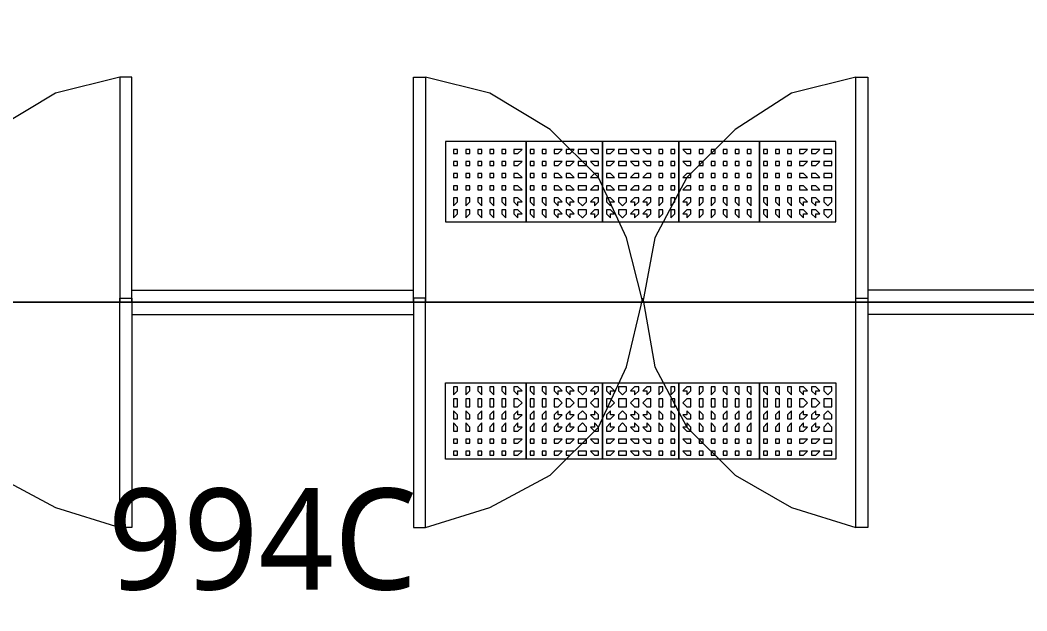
# Model space of a CAD drawing. Header units: millimetres. Extents: x -4011 to 126995, y -1911 to 106700.
# Drawn here: x 74475 to 78365, y 22528 to 24811 of the extents above; entities that cross this region are included whole.
import ezdxf

# ---------------------------------------------------------------- set-up
doc = ezdxf.new("R2010")
doc.units = ezdxf.units.MM
doc.layers.add('PDF_문자', color=7, linetype='Continuous')
doc.layers.add('PDF_형상', color=7, linetype='Continuous')
doc.styles.add('PDF 맑은 고딕', font='malgun.ttf')

msp = doc.modelspace()

# ---------------------------------------------------------------- linework, layer by layer
at = {"layer": 'PDF_형상', "lineweight": 5}
for points in [[(71704.7, 42217.6), (71704.7, 30979.3), (67057, 30979.3), (67057, 29720.2), (64445.6, 29720.2), (64445.6, 29673.6), (62471.5, 29673.6), (62471.5, 27326.4), (71968.9, 27326.4), (71968.9, 23720.2), (78932.6, 23720.2), (78932.6, 27326.4), (94538.9, 27326.4), (94538.9, 29720.2), (86456, 29720.2), (84202.1, 29720.2), (84202.1, 30979.3), (82958.5, 30979.3), (82958.5, 30886), (76694.3, 30886), (76694.3, 38968.9), (79321.2, 38968.9), (79321.2, 42668.4)], [(74860.1, 24590.7), (74611.4, 24528.5), (74378.2, 24388.6), (74207.3, 24202.1), (74082.9, 23968.9), (74020.7, 23720.2), (73974.1, 23968.9), (73849.7, 24202.1), (73678.8, 24388.6), (73445.6, 24528.5), (73196.9, 24590.7)], [(77704.7, 24590.7), (77456, 24528.5), (77238.3, 24388.6), (77051.8, 24202.1), (76927.5, 23968.9), (76880.8, 23720.2), (76818.7, 23968.9), (76709.8, 24202.1), (76523.3, 24388.6), (76290.2, 24528.5), (76041.5, 24590.7)], [(73196.9, 22849.7), (73445.6, 22927.5), (73678.8, 23051.8), (73849.7, 23238.3), (73974.1, 23471.5), (74020.7, 23735.8), (74082.9, 23471.5), (74207.3, 23238.3), (74378.2, 23051.8), (74611.4, 22927.5), (74860.1, 22849.7)], [(74906.7, 23766.8), (75994.8, 23766.8)], [(76041.5, 22849.7), (76290.2, 22927.5), (76523.3, 23051.8), (76709.8, 23238.3), (76818.7, 23471.5), (76880.8, 23735.8), (76927.5, 23471.5), (77051.8, 23238.3), (77238.3, 23051.8), (77456, 22927.5), (77704.7, 22849.7)], [(78854.9, 23766.8), (77751.3, 23766.8)], [(74906.7, 23673.6), (75994.8, 23673.6)], [(78854.9, 23673.6), (77751.3, 23673.6)]]:
    msp.add_lwpolyline(points, dxfattribs=at)
for points in [[(74906.7, 23720.2), (74906.7, 24590.7), (74860.1, 24590.7), (74860.1, 23720.2)], [(75994.8, 23720.2), (75994.8, 24590.7), (76041.5, 24590.7), (76041.5, 23720.2)], [(77751.3, 23720.2), (77704.7, 23720.2), (77704.7, 24590.7), (77751.3, 24590.7)], [(76430.1, 24342), (76119.2, 24342), (76119.2, 24031.1), (76430.1, 24031.1)], [(76725.4, 24342), (76430.1, 24342), (76430.1, 24031.1), (76725.4, 24031.1)], [(77020.7, 24342), (76725.4, 24342), (76725.4, 24031.1), (77020.7, 24031.1)], [(77331.6, 24342), (77020.7, 24342), (77020.7, 24031.1), (77331.6, 24031.1)], [(77626.9, 24342), (77331.6, 24342), (77331.6, 24031.1), (77626.9, 24031.1)], [(76165.8, 24310.9), (76150.3, 24310.9), (76150.3, 24295.3), (76165.8, 24295.3)], [(76212.4, 24310.9), (76196.9, 24310.9), (76196.9, 24295.3), (76212.4, 24295.3)], [(76259.1, 24310.9), (76243.5, 24310.9), (76243.5, 24295.3), (76259.1, 24295.3)], [(76305.7, 24310.9), (76290.2, 24310.9), (76290.2, 24295.3), (76305.7, 24295.3)], [(76352.3, 24310.9), (76336.8, 24310.9), (76336.8, 24295.3), (76352.3, 24295.3)], [(76414.5, 24310.9), (76399, 24310.9), (76383.4, 24310.9), (76383.4, 24295.3), (76399, 24295.3)], [(76461.1, 24310.9), (76445.6, 24310.9), (76445.6, 24295.3), (76461.1, 24295.3)], [(76507.8, 24310.9), (76492.2, 24310.9), (76492.2, 24295.3), (76507.8, 24295.3)], [(76569.9, 24310.9), (76554.4, 24310.9), (76538.9, 24310.9), (76538.9, 24295.3), (76554.4, 24295.3)], [(76616.6, 24310.9), (76601, 24310.9), (76585.5, 24310.9), (76585.5, 24295.3), (76601, 24295.3)], [(76663.2, 24310.9), (76647.7, 24310.9), (76632.1, 24310.9), (76632.1, 24295.3), (76647.7, 24295.3), (76663.2, 24295.3)], [(76709.8, 24310.9), (76694.3, 24310.9), (76678.8, 24310.9), (76694.3, 24295.3), (76709.8, 24295.3)], [(76772, 24310.9), (76756.5, 24310.9), (76740.9, 24310.9), (76740.9, 24295.3), (76756.5, 24295.3)], [(76818.7, 24310.9), (76803.1, 24310.9), (76787.6, 24310.9), (76787.6, 24295.3), (76803.1, 24295.3), (76818.7, 24295.3)], [(76865.3, 24310.9), (76849.7, 24310.9), (76834.2, 24310.9), (76849.7, 24295.3), (76865.3, 24295.3)], [(76911.9, 24310.9), (76896.4, 24310.9), (76880.8, 24310.9), (76896.4, 24295.3), (76911.9, 24295.3)], [(76958.5, 24310.9), (76943, 24310.9), (76943, 24295.3), (76958.5, 24295.3)], [(77005.2, 24310.9), (76989.6, 24310.9), (76989.6, 24295.3), (77005.2, 24295.3)], [(77067.4, 24310.9), (77051.8, 24310.9), (77036.3, 24310.9), (77051.8, 24295.3), (77067.4, 24295.3)], [(77114, 24310.9), (77098.4, 24310.9), (77098.4, 24295.3), (77114, 24295.3)], [(77160.6, 24310.9), (77145.1, 24310.9), (77145.1, 24295.3), (77160.6, 24295.3)], [(77207.3, 24310.9), (77191.7, 24310.9), (77191.7, 24295.3), (77207.3, 24295.3)], [(77253.9, 24310.9), (77238.3, 24310.9), (77238.3, 24295.3), (77253.9, 24295.3)], [(77300.5, 24310.9), (77285, 24310.9), (77285, 24295.3), (77300.5, 24295.3)], [(77362.7, 24310.9), (77347.1, 24310.9), (77347.1, 24295.3), (77362.7, 24295.3)], [(77409.3, 24310.9), (77393.8, 24310.9), (77393.8, 24295.3), (77409.3, 24295.3)], [(77456, 24310.9), (77440.4, 24310.9), (77440.4, 24295.3), (77456, 24295.3)], [(77518.1, 24310.9), (77502.6, 24310.9), (77487, 24310.9), (77487, 24295.3), (77502.6, 24295.3)], [(77564.8, 24310.9), (77549.2, 24310.9), (77533.7, 24310.9), (77533.7, 24295.3), (77549.2, 24295.3)], [(77611.4, 24310.9), (77595.9, 24310.9), (77580.3, 24310.9), (77580.3, 24295.3), (77595.9, 24295.3), (77611.4, 24295.3)], [(76165.8, 24264.2), (76150.3, 24264.2), (76150.3, 24248.7), (76165.8, 24248.7)], [(76212.4, 24264.2), (76196.9, 24264.2), (76196.9, 24248.7), (76212.4, 24248.7)], [(76259.1, 24264.2), (76243.5, 24264.2), (76243.5, 24248.7), (76259.1, 24248.7)], [(76305.7, 24264.2), (76290.2, 24264.2), (76290.2, 24248.7), (76305.7, 24248.7)], [(76352.3, 24264.2), (76336.8, 24264.2), (76336.8, 24248.7), (76352.3, 24248.7)], [(76414.5, 24264.2), (76399, 24264.2), (76383.4, 24264.2), (76383.4, 24248.7), (76399, 24248.7)], [(76461.1, 24264.2), (76445.6, 24264.2), (76445.6, 24248.7), (76461.1, 24248.7)], [(76507.8, 24264.2), (76492.2, 24264.2), (76492.2, 24248.7), (76507.8, 24248.7)], [(76569.9, 24264.2), (76554.4, 24264.2), (76538.9, 24264.2), (76538.9, 24248.7), (76554.4, 24248.7)], [(76616.6, 24264.2), (76601, 24264.2), (76585.5, 24264.2), (76585.5, 24248.7), (76601, 24248.7)], [(76663.2, 24264.2), (76647.7, 24264.2), (76632.1, 24264.2), (76632.1, 24248.7), (76647.7, 24248.7), (76663.2, 24248.7)], [(76709.8, 24264.2), (76694.3, 24264.2), (76678.8, 24264.2), (76694.3, 24248.7), (76709.8, 24248.7)], [(76772, 24264.2), (76756.5, 24264.2), (76740.9, 24264.2), (76740.9, 24248.7), (76756.5, 24248.7)], [(76818.7, 24264.2), (76803.1, 24264.2), (76787.6, 24264.2), (76787.6, 24248.7), (76803.1, 24248.7), (76818.7, 24248.7)], [(76865.3, 24264.2), (76849.7, 24264.2), (76834.2, 24264.2), (76849.7, 24248.7), (76865.3, 24248.7)], [(76911.9, 24264.2), (76896.4, 24264.2), (76880.8, 24264.2), (76896.4, 24248.7), (76911.9, 24248.7)], [(76958.5, 24264.2), (76943, 24264.2), (76943, 24248.7), (76958.5, 24248.7)], [(77005.2, 24264.2), (76989.6, 24264.2), (76989.6, 24248.7), (77005.2, 24248.7)], [(77067.4, 24264.2), (77051.8, 24264.2), (77036.3, 24264.2), (77051.8, 24248.7), (77067.4, 24248.7)], [(77114, 24264.2), (77098.4, 24264.2), (77098.4, 24248.7), (77114, 24248.7)], [(77160.6, 24264.2), (77145.1, 24264.2), (77145.1, 24248.7), (77160.6, 24248.7)], [(77207.3, 24264.2), (77191.7, 24264.2), (77191.7, 24248.7), (77207.3, 24248.7)], [(77253.9, 24264.2), (77238.3, 24264.2), (77238.3, 24248.7), (77253.9, 24248.7)], [(77300.5, 24264.2), (77285, 24264.2), (77285, 24248.7), (77300.5, 24248.7)], [(77362.7, 24264.2), (77347.1, 24264.2), (77347.1, 24248.7), (77362.7, 24248.7)], [(77409.3, 24264.2), (77393.8, 24264.2), (77393.8, 24248.7), (77409.3, 24248.7)], [(77456, 24264.2), (77440.4, 24264.2), (77440.4, 24248.7), (77456, 24248.7)], [(77518.1, 24264.2), (77502.6, 24264.2), (77487, 24264.2), (77487, 24248.7), (77502.6, 24248.7)], [(77564.8, 24264.2), (77549.2, 24264.2), (77533.7, 24264.2), (77533.7, 24248.7), (77549.2, 24248.7)], [(77611.4, 24264.2), (77595.9, 24264.2), (77580.3, 24264.2), (77580.3, 24248.7), (77595.9, 24248.7), (77611.4, 24248.7)], [(76165.8, 24202.1), (76165.8, 24217.6), (76150.3, 24217.6), (76150.3, 24202.1)], [(76212.4, 24202.1), (76212.4, 24217.6), (76196.9, 24217.6), (76196.9, 24202.1)], [(76259.1, 24202.1), (76259.1, 24217.6), (76243.5, 24217.6), (76243.5, 24202.1)], [(76305.7, 24202.1), (76305.7, 24217.6), (76290.2, 24217.6), (76290.2, 24202.1)], [(76352.3, 24202.1), (76352.3, 24217.6), (76336.8, 24217.6), (76336.8, 24202.1)], [(76414.5, 24202.1), (76399, 24217.6), (76383.4, 24217.6), (76383.4, 24202.1), (76399, 24202.1)], [(76461.1, 24202.1), (76461.1, 24217.6), (76445.6, 24217.6), (76445.6, 24202.1)], [(76507.8, 24202.1), (76507.8, 24217.6), (76492.2, 24217.6), (76492.2, 24202.1)], [(76569.9, 24202.1), (76554.4, 24217.6), (76538.9, 24217.6), (76538.9, 24202.1), (76554.4, 24202.1)], [(76616.6, 24202.1), (76601, 24217.6), (76585.5, 24217.6), (76585.5, 24202.1), (76601, 24202.1)], [(76663.2, 24202.1), (76663.2, 24217.6), (76647.7, 24217.6), (76632.1, 24217.6), (76632.1, 24202.1), (76647.7, 24202.1)], [(76709.8, 24202.1), (76709.8, 24217.6), (76694.3, 24217.6), (76678.8, 24202.1), (76694.3, 24202.1)], [(76772, 24202.1), (76756.5, 24217.6), (76740.9, 24217.6), (76740.9, 24202.1), (76756.5, 24202.1)], [(76818.7, 24202.1), (76818.7, 24217.6), (76803.1, 24217.6), (76787.6, 24217.6), (76787.6, 24202.1), (76803.1, 24202.1)], [(76865.3, 24202.1), (76865.3, 24217.6), (76849.7, 24217.6), (76834.2, 24202.1), (76849.7, 24202.1)], [(76911.9, 24202.1), (76911.9, 24217.6), (76896.4, 24217.6), (76880.8, 24202.1), (76896.4, 24202.1)], [(76958.5, 24202.1), (76958.5, 24217.6), (76943, 24217.6), (76943, 24202.1)], [(77005.2, 24202.1), (77005.2, 24217.6), (76989.6, 24217.6), (76989.6, 24202.1)], [(77067.4, 24202.1), (77067.4, 24217.6), (77051.8, 24217.6), (77036.3, 24202.1), (77051.8, 24202.1)], [(77114, 24202.1), (77114, 24217.6), (77098.4, 24217.6), (77098.4, 24202.1)], [(77160.6, 24202.1), (77160.6, 24217.6), (77145.1, 24217.6), (77145.1, 24202.1)], [(77207.3, 24202.1), (77207.3, 24217.6), (77191.7, 24217.6), (77191.7, 24202.1)], [(77253.9, 24202.1), (77253.9, 24217.6), (77238.3, 24217.6), (77238.3, 24202.1)], [(77300.5, 24202.1), (77300.5, 24217.6), (77285, 24217.6), (77285, 24202.1)], [(77362.7, 24202.1), (77362.7, 24217.6), (77347.1, 24217.6), (77347.1, 24202.1)], [(77409.3, 24202.1), (77409.3, 24217.6), (77393.8, 24217.6), (77393.8, 24202.1)], [(77456, 24202.1), (77456, 24217.6), (77440.4, 24217.6), (77440.4, 24202.1)], [(77518.1, 24202.1), (77502.6, 24217.6), (77487, 24217.6), (77487, 24202.1), (77502.6, 24202.1)], [(77564.8, 24202.1), (77549.2, 24217.6), (77533.7, 24217.6), (77533.7, 24202.1), (77549.2, 24202.1)], [(77611.4, 24202.1), (77611.4, 24217.6), (77595.9, 24217.6), (77580.3, 24217.6), (77580.3, 24202.1), (77595.9, 24202.1)], [(76165.8, 24155.4), (76165.8, 24171), (76150.3, 24171), (76150.3, 24155.4)], [(76212.4, 24155.4), (76212.4, 24171), (76196.9, 24171), (76196.9, 24155.4)], [(76259.1, 24155.4), (76259.1, 24171), (76243.5, 24171), (76243.5, 24155.4)], [(76305.7, 24155.4), (76305.7, 24171), (76290.2, 24171), (76290.2, 24155.4)], [(76352.3, 24155.4), (76352.3, 24171), (76336.8, 24171), (76336.8, 24155.4)], [(76414.5, 24155.4), (76399, 24171), (76383.4, 24171), (76383.4, 24155.4), (76399, 24155.4)], [(76461.1, 24155.4), (76461.1, 24171), (76445.6, 24171), (76445.6, 24155.4)], [(76507.8, 24155.4), (76507.8, 24171), (76492.2, 24171), (76492.2, 24155.4)], [(76569.9, 24155.4), (76554.4, 24171), (76538.9, 24171), (76538.9, 24155.4), (76554.4, 24155.4)], [(76616.6, 24155.4), (76601, 24171), (76585.5, 24171), (76585.5, 24155.4), (76601, 24155.4)], [(76663.2, 24155.4), (76663.2, 24171), (76647.7, 24171), (76632.1, 24171), (76632.1, 24155.4), (76647.7, 24155.4)], [(76709.8, 24155.4), (76709.8, 24171), (76694.3, 24171), (76678.8, 24155.4), (76694.3, 24155.4)], [(76772, 24155.4), (76756.5, 24171), (76740.9, 24171), (76740.9, 24155.4), (76756.5, 24155.4)], [(76818.7, 24155.4), (76818.7, 24171), (76803.1, 24171), (76787.6, 24171), (76787.6, 24155.4), (76803.1, 24155.4)], [(76865.3, 24155.4), (76865.3, 24171), (76849.7, 24171), (76834.2, 24155.4), (76849.7, 24155.4)], [(76911.9, 24155.4), (76911.9, 24171), (76896.4, 24171), (76880.8, 24155.4), (76896.4, 24155.4)], [(76958.5, 24155.4), (76958.5, 24171), (76943, 24171), (76943, 24155.4)], [(77005.2, 24155.4), (77005.2, 24171), (76989.6, 24171), (76989.6, 24155.4)], [(77067.4, 24155.4), (77067.4, 24171), (77051.8, 24171), (77036.3, 24155.4), (77051.8, 24155.4)], [(77114, 24155.4), (77114, 24171), (77098.4, 24171), (77098.4, 24155.4)], [(77160.6, 24155.4), (77160.6, 24171), (77145.1, 24171), (77145.1, 24155.4)], [(77207.3, 24155.4), (77207.3, 24171), (77191.7, 24171), (77191.7, 24155.4)], [(77253.9, 24155.4), (77253.9, 24171), (77238.3, 24171), (77238.3, 24155.4)], [(77300.5, 24155.4), (77300.5, 24171), (77285, 24171), (77285, 24155.4)], [(77362.7, 24155.4), (77362.7, 24171), (77347.1, 24171), (77347.1, 24155.4)], [(77409.3, 24155.4), (77409.3, 24171), (77393.8, 24171), (77393.8, 24155.4)], [(77456, 24155.4), (77456, 24171), (77440.4, 24171), (77440.4, 24155.4)], [(77518.1, 24155.4), (77502.6, 24171), (77487, 24171), (77487, 24155.4), (77502.6, 24155.4)], [(77564.8, 24155.4), (77549.2, 24171), (77533.7, 24171), (77533.7, 24155.4), (77549.2, 24155.4)], [(77611.4, 24155.4), (77611.4, 24171), (77595.9, 24171), (77580.3, 24171), (77580.3, 24155.4), (77595.9, 24155.4)], [(76165.8, 24108.8), (76165.8, 24124.4), (76150.3, 24124.4), (76150.3, 24108.8), (76150.3, 24093.3)], [(76212.4, 24108.8), (76212.4, 24124.4), (76196.9, 24124.4), (76196.9, 24108.8), (76196.9, 24093.3)], [(76259.1, 24108.8), (76259.1, 24124.4), (76243.5, 24124.4), (76243.5, 24108.8), (76259.1, 24093.3)], [(76305.7, 24108.8), (76305.7, 24124.4), (76290.2, 24124.4), (76290.2, 24108.8), (76305.7, 24093.3)], [(76352.3, 24108.8), (76352.3, 24124.4), (76336.8, 24124.4), (76336.8, 24108.8), (76352.3, 24093.3)], [(76414.5, 24108.8), (76399, 24124.4), (76383.4, 24124.4), (76383.4, 24108.8), (76399, 24093.3), (76399, 24108.8)], [(76461.1, 24108.8), (76461.1, 24124.4), (76445.6, 24124.4), (76445.6, 24108.8), (76461.1, 24093.3)], [(76507.8, 24108.8), (76507.8, 24124.4), (76492.2, 24124.4), (76492.2, 24108.8), (76507.8, 24093.3)], [(76569.9, 24108.8), (76554.4, 24124.4), (76538.9, 24124.4), (76538.9, 24108.8), (76554.4, 24093.3), (76554.4, 24108.8)], [(76616.6, 24108.8), (76601, 24124.4), (76585.5, 24124.4), (76585.5, 24108.8), (76601, 24093.3), (76601, 24108.8)], [(76663.2, 24108.8), (76663.2, 24124.4), (76647.7, 24124.4), (76632.1, 24124.4), (76632.1, 24108.8), (76647.7, 24093.3)], [(76709.8, 24108.8), (76709.8, 24124.4), (76694.3, 24124.4), (76678.8, 24108.8), (76694.3, 24108.8), (76694.3, 24093.3)], [(76772, 24108.8), (76756.5, 24124.4), (76740.9, 24124.4), (76740.9, 24108.8), (76756.5, 24093.3), (76756.5, 24108.8)], [(76818.7, 24108.8), (76818.7, 24124.4), (76803.1, 24124.4), (76787.6, 24124.4), (76787.6, 24108.8), (76803.1, 24093.3)], [(76865.3, 24108.8), (76865.3, 24124.4), (76849.7, 24124.4), (76834.2, 24108.8), (76849.7, 24108.8), (76849.7, 24093.3)], [(76911.9, 24108.8), (76911.9, 24124.4), (76896.4, 24124.4), (76880.8, 24108.8), (76896.4, 24108.8), (76896.4, 24093.3)], [(76958.5, 24108.8), (76958.5, 24124.4), (76943, 24124.4), (76943, 24108.8), (76943, 24093.3)], [(77005.2, 24108.8), (77005.2, 24124.4), (76989.6, 24124.4), (76989.6, 24108.8), (76989.6, 24093.3)], [(77067.4, 24108.8), (77067.4, 24124.4), (77051.8, 24124.4), (77036.3, 24108.8), (77051.8, 24108.8), (77051.8, 24093.3)], [(77114, 24108.8), (77114, 24124.4), (77098.4, 24124.4), (77098.4, 24108.8), (77098.4, 24093.3)], [(77160.6, 24108.8), (77160.6, 24124.4), (77145.1, 24124.4), (77145.1, 24108.8), (77145.1, 24093.3)], [(77207.3, 24108.8), (77207.3, 24124.4), (77191.7, 24124.4), (77191.7, 24108.8), (77207.3, 24093.3)], [(77253.9, 24108.8), (77253.9, 24124.4), (77238.3, 24124.4), (77238.3, 24108.8), (77253.9, 24093.3)], [(77300.5, 24108.8), (77300.5, 24124.4), (77285, 24124.4), (77285, 24108.8), (77300.5, 24093.3)], [(77362.7, 24108.8), (77362.7, 24124.4), (77347.1, 24124.4), (77347.1, 24108.8), (77362.7, 24093.3)], [(77409.3, 24108.8), (77409.3, 24124.4), (77393.8, 24124.4), (77393.8, 24108.8), (77409.3, 24093.3)], [(77456, 24108.8), (77456, 24124.4), (77440.4, 24124.4), (77440.4, 24108.8), (77456, 24093.3)], [(77518.1, 24108.8), (77502.6, 24124.4), (77487, 24124.4), (77487, 24108.8), (77502.6, 24093.3), (77502.6, 24108.8)], [(77564.8, 24108.8), (77549.2, 24124.4), (77533.7, 24124.4), (77533.7, 24108.8), (77549.2, 24093.3), (77549.2, 24108.8)], [(77611.4, 24108.8), (77611.4, 24124.4), (77595.9, 24124.4), (77580.3, 24124.4), (77580.3, 24108.8), (77595.9, 24093.3)], [(76165.8, 24062.2), (76165.8, 24077.7), (76150.3, 24077.7), (76150.3, 24062.2), (76150.3, 24046.6)], [(76212.4, 24062.2), (76212.4, 24077.7), (76196.9, 24077.7), (76196.9, 24062.2), (76196.9, 24046.6)], [(76259.1, 24062.2), (76259.1, 24077.7), (76243.5, 24077.7), (76243.5, 24062.2), (76259.1, 24046.6)], [(76305.7, 24062.2), (76305.7, 24077.7), (76290.2, 24077.7), (76290.2, 24062.2), (76305.7, 24046.6)], [(76352.3, 24062.2), (76352.3, 24077.7), (76336.8, 24077.7), (76336.8, 24062.2), (76352.3, 24046.6)], [(76414.5, 24062.2), (76399, 24077.7), (76383.4, 24077.7), (76383.4, 24062.2), (76399, 24046.6), (76399, 24062.2)], [(76461.1, 24062.2), (76461.1, 24077.7), (76445.6, 24077.7), (76445.6, 24062.2), (76461.1, 24046.6)], [(76507.8, 24062.2), (76507.8, 24077.7), (76492.2, 24077.7), (76492.2, 24062.2), (76507.8, 24046.6)], [(76569.9, 24062.2), (76554.4, 24077.7), (76538.9, 24077.7), (76538.9, 24062.2), (76554.4, 24046.6), (76554.4, 24062.2)], [(76616.6, 24062.2), (76601, 24077.7), (76585.5, 24077.7), (76585.5, 24062.2), (76601, 24046.6), (76601, 24062.2)], [(76663.2, 24062.2), (76663.2, 24077.7), (76647.7, 24077.7), (76632.1, 24077.7), (76632.1, 24062.2), (76647.7, 24046.6)], [(76709.8, 24062.2), (76709.8, 24077.7), (76694.3, 24077.7), (76678.8, 24062.2), (76694.3, 24062.2), (76694.3, 24046.6)], [(76772, 24062.2), (76756.5, 24077.7), (76740.9, 24077.7), (76740.9, 24062.2), (76756.5, 24046.6), (76756.5, 24062.2)], [(76818.7, 24062.2), (76818.7, 24077.7), (76803.1, 24077.7), (76787.6, 24077.7), (76787.6, 24062.2), (76803.1, 24046.6)], [(76865.3, 24062.2), (76865.3, 24077.7), (76849.7, 24077.7), (76834.2, 24062.2), (76849.7, 24062.2), (76849.7, 24046.6)], [(76911.9, 24062.2), (76911.9, 24077.7), (76896.4, 24077.7), (76880.8, 24062.2), (76896.4, 24062.2), (76896.4, 24046.6)], [(76958.5, 24062.2), (76958.5, 24077.7), (76943, 24077.7), (76943, 24062.2), (76943, 24046.6)], [(77005.2, 24062.2), (77005.2, 24077.7), (76989.6, 24077.7), (76989.6, 24062.2), (76989.6, 24046.6)], [(77067.4, 24062.2), (77067.4, 24077.7), (77051.8, 24077.7), (77036.3, 24062.2), (77051.8, 24062.2), (77051.8, 24046.6)], [(77114, 24062.2), (77114, 24077.7), (77098.4, 24077.7), (77098.4, 24062.2), (77098.4, 24046.6)], [(77160.6, 24062.2), (77160.6, 24077.7), (77145.1, 24077.7), (77145.1, 24062.2), (77145.1, 24046.6)], [(77207.3, 24062.2), (77207.3, 24077.7), (77191.7, 24077.7), (77191.7, 24062.2), (77207.3, 24046.6)], [(77253.9, 24062.2), (77253.9, 24077.7), (77238.3, 24077.7), (77238.3, 24062.2), (77253.9, 24046.6)], [(77300.5, 24062.2), (77300.5, 24077.7), (77285, 24077.7), (77285, 24062.2), (77300.5, 24046.6)], [(77362.7, 24062.2), (77362.7, 24077.7), (77347.1, 24077.7), (77347.1, 24062.2), (77362.7, 24046.6)], [(77409.3, 24062.2), (77409.3, 24077.7), (77393.8, 24077.7), (77393.8, 24062.2), (77409.3, 24046.6)], [(77456, 24062.2), (77456, 24077.7), (77440.4, 24077.7), (77440.4, 24062.2), (77456, 24046.6)], [(77518.1, 24062.2), (77502.6, 24077.7), (77487, 24077.7), (77487, 24062.2), (77502.6, 24046.6), (77502.6, 24062.2)], [(77564.8, 24062.2), (77549.2, 24077.7), (77533.7, 24077.7), (77533.7, 24062.2), (77549.2, 24046.6), (77549.2, 24062.2)], [(77611.4, 24062.2), (77611.4, 24077.7), (77595.9, 24077.7), (77580.3, 24077.7), (77580.3, 24062.2), (77595.9, 24046.6)], [(74906.7, 23735.8), (74906.7, 22849.7), (74860.1, 22849.7), (74860.1, 23735.8)], [(75994.8, 23735.8), (75994.8, 22849.7), (76041.5, 22849.7), (76041.5, 23735.8)], [(77751.3, 23735.8), (77751.3, 22849.7), (77704.7, 22849.7), (77704.7, 23735.8)], [(71968.9, 23720.2), (71968.9, 20720.2), (78932.6, 20720.2), (78932.6, 23720.2)], [(76430.1, 23114), (76119.2, 23114), (76119.2, 23409.3), (76430.1, 23409.3)], [(76165.8, 23378.2), (76165.8, 23393.8), (76150.3, 23393.8), (76150.3, 23378.2), (76150.3, 23362.7)], [(76212.4, 23378.2), (76212.4, 23393.8), (76196.9, 23393.8), (76196.9, 23378.2), (76196.9, 23362.7)], [(76259.1, 23378.2), (76259.1, 23393.8), (76243.5, 23393.8), (76243.5, 23378.2), (76259.1, 23362.7)], [(76305.7, 23378.2), (76305.7, 23393.8), (76290.2, 23393.8), (76290.2, 23378.2), (76305.7, 23362.7)], [(76352.3, 23378.2), (76352.3, 23393.8), (76336.8, 23393.8), (76336.8, 23378.2), (76352.3, 23362.7)], [(76414.5, 23378.2), (76399, 23393.8), (76383.4, 23393.8), (76383.4, 23378.2), (76399, 23362.7), (76399, 23378.2)], [(76725.4, 23114), (76430.1, 23114), (76430.1, 23409.3), (76725.4, 23409.3)], [(76461.1, 23378.2), (76461.1, 23393.8), (76445.6, 23393.8), (76445.6, 23378.2), (76461.1, 23362.7)], [(76507.8, 23378.2), (76507.8, 23393.8), (76492.2, 23393.8), (76492.2, 23378.2), (76507.8, 23362.7)], [(76569.9, 23378.2), (76554.4, 23393.8), (76538.9, 23393.8), (76538.9, 23378.2), (76554.4, 23362.7), (76554.4, 23378.2)], [(76616.6, 23378.2), (76601, 23393.8), (76585.5, 23393.8), (76585.5, 23378.2), (76601, 23362.7), (76601, 23378.2)], [(76663.2, 23378.2), (76663.2, 23393.8), (76647.7, 23393.8), (76632.1, 23393.8), (76632.1, 23378.2), (76647.7, 23362.7)], [(76709.8, 23378.2), (76709.8, 23393.8), (76694.3, 23393.8), (76678.8, 23378.2), (76694.3, 23378.2), (76694.3, 23362.7)], [(77020.7, 23114), (76725.4, 23114), (76725.4, 23409.3), (77020.7, 23409.3)], [(76772, 23378.2), (76756.5, 23393.8), (76740.9, 23393.8), (76740.9, 23378.2), (76756.5, 23362.7), (76756.5, 23378.2)], [(76818.7, 23378.2), (76818.7, 23393.8), (76803.1, 23393.8), (76787.6, 23393.8), (76787.6, 23378.2), (76803.1, 23362.7)], [(76865.3, 23378.2), (76865.3, 23393.8), (76849.7, 23393.8), (76834.2, 23378.2), (76849.7, 23378.2), (76849.7, 23362.7)], [(76911.9, 23378.2), (76911.9, 23393.8), (76896.4, 23393.8), (76880.8, 23378.2), (76896.4, 23378.2), (76896.4, 23362.7)], [(76958.5, 23378.2), (76958.5, 23393.8), (76943, 23393.8), (76943, 23378.2), (76943, 23362.7)], [(77005.2, 23378.2), (77005.2, 23393.8), (76989.6, 23393.8), (76989.6, 23378.2), (76989.6, 23362.7)], [(77331.6, 23114), (77020.7, 23114), (77020.7, 23409.3), (77331.6, 23409.3)], [(77067.4, 23378.2), (77067.4, 23393.8), (77051.8, 23393.8), (77036.3, 23378.2), (77051.8, 23378.2), (77051.8, 23362.7)], [(77114, 23378.2), (77114, 23393.8), (77098.4, 23393.8), (77098.4, 23378.2), (77098.4, 23362.7)], [(77160.6, 23378.2), (77160.6, 23393.8), (77145.1, 23393.8), (77145.1, 23378.2), (77145.1, 23362.7)], [(77207.3, 23378.2), (77207.3, 23393.8), (77191.7, 23393.8), (77191.7, 23378.2), (77207.3, 23362.7)], [(77253.9, 23378.2), (77253.9, 23393.8), (77238.3, 23393.8), (77238.3, 23378.2), (77253.9, 23362.7)], [(77300.5, 23378.2), (77300.5, 23393.8), (77285, 23393.8), (77285, 23378.2), (77300.5, 23362.7)], [(77626.9, 23114), (77331.6, 23114), (77331.6, 23409.3), (77626.9, 23409.3)], [(77362.7, 23378.2), (77362.7, 23393.8), (77347.1, 23393.8), (77347.1, 23378.2), (77362.7, 23362.7)], [(77409.3, 23378.2), (77409.3, 23393.8), (77393.8, 23393.8), (77393.8, 23378.2), (77409.3, 23362.7)], [(77456, 23378.2), (77456, 23393.8), (77440.4, 23393.8), (77440.4, 23378.2), (77456, 23362.7)], [(77518.1, 23378.2), (77502.6, 23393.8), (77487, 23393.8), (77487, 23378.2), (77502.6, 23362.7), (77502.6, 23378.2)], [(77564.8, 23378.2), (77549.2, 23393.8), (77533.7, 23393.8), (77533.7, 23378.2), (77549.2, 23362.7), (77549.2, 23378.2)], [(77611.4, 23378.2), (77611.4, 23393.8), (77595.9, 23393.8), (77580.3, 23393.8), (77580.3, 23378.2), (77595.9, 23362.7)], [(76165.8, 23331.6), (76165.8, 23347.2), (76150.3, 23347.2), (76150.3, 23331.6), (76150.3, 23316.1), (76165.8, 23316.1)], [(76212.4, 23331.6), (76212.4, 23347.2), (76196.9, 23347.2), (76196.9, 23331.6), (76196.9, 23316.1), (76212.4, 23316.1)], [(76259.1, 23331.6), (76259.1, 23347.2), (76243.5, 23347.2), (76243.5, 23331.6), (76243.5, 23316.1), (76259.1, 23316.1)], [(76305.7, 23331.6), (76305.7, 23347.2), (76290.2, 23347.2), (76290.2, 23331.6), (76290.2, 23316.1), (76305.7, 23316.1)], [(76352.3, 23331.6), (76352.3, 23347.2), (76336.8, 23347.2), (76336.8, 23331.6), (76336.8, 23316.1), (76352.3, 23316.1)], [(76414.5, 23331.6), (76399, 23347.2), (76383.4, 23347.2), (76383.4, 23331.6), (76383.4, 23316.1), (76399, 23316.1)], [(76461.1, 23331.6), (76461.1, 23347.2), (76445.6, 23347.2), (76445.6, 23331.6), (76445.6, 23316.1), (76461.1, 23316.1)], [(76507.8, 23331.6), (76507.8, 23347.2), (76492.2, 23347.2), (76492.2, 23331.6), (76492.2, 23316.1), (76507.8, 23316.1)], [(76569.9, 23331.6), (76554.4, 23347.2), (76538.9, 23347.2), (76538.9, 23331.6), (76538.9, 23316.1), (76554.4, 23316.1)], [(76616.6, 23331.6), (76601, 23347.2), (76585.5, 23347.2), (76585.5, 23331.6), (76585.5, 23316.1), (76601, 23316.1)], [(76663.2, 23331.6), (76663.2, 23347.2), (76647.7, 23347.2), (76632.1, 23347.2), (76632.1, 23331.6), (76632.1, 23316.1), (76647.7, 23316.1), (76663.2, 23316.1)], [(76709.8, 23331.6), (76709.8, 23347.2), (76694.3, 23347.2), (76678.8, 23331.6), (76694.3, 23316.1), (76709.8, 23316.1)], [(76772, 23331.6), (76756.5, 23347.2), (76740.9, 23347.2), (76740.9, 23331.6), (76740.9, 23316.1), (76756.5, 23316.1)], [(76818.7, 23331.6), (76818.7, 23347.2), (76803.1, 23347.2), (76787.6, 23347.2), (76787.6, 23331.6), (76787.6, 23316.1), (76803.1, 23316.1), (76818.7, 23316.1)], [(76865.3, 23331.6), (76865.3, 23347.2), (76849.7, 23347.2), (76834.2, 23331.6), (76849.7, 23316.1), (76865.3, 23316.1)], [(76911.9, 23331.6), (76911.9, 23347.2), (76896.4, 23347.2), (76880.8, 23331.6), (76896.4, 23316.1), (76911.9, 23316.1)], [(76958.5, 23331.6), (76958.5, 23347.2), (76943, 23347.2), (76943, 23331.6), (76943, 23316.1), (76958.5, 23316.1)], [(77005.2, 23331.6), (77005.2, 23347.2), (76989.6, 23347.2), (76989.6, 23331.6), (76989.6, 23316.1), (77005.2, 23316.1)], [(77067.4, 23331.6), (77067.4, 23347.2), (77051.8, 23347.2), (77036.3, 23331.6), (77051.8, 23316.1), (77067.4, 23316.1)], [(77114, 23331.6), (77114, 23347.2), (77098.4, 23347.2), (77098.4, 23331.6), (77098.4, 23316.1), (77114, 23316.1)], [(77160.6, 23331.6), (77160.6, 23347.2), (77145.1, 23347.2), (77145.1, 23331.6), (77145.1, 23316.1), (77160.6, 23316.1)], [(77207.3, 23331.6), (77207.3, 23347.2), (77191.7, 23347.2), (77191.7, 23331.6), (77191.7, 23316.1), (77207.3, 23316.1)], [(77253.9, 23331.6), (77253.9, 23347.2), (77238.3, 23347.2), (77238.3, 23331.6), (77238.3, 23316.1), (77253.9, 23316.1)], [(77300.5, 23331.6), (77300.5, 23347.2), (77285, 23347.2), (77285, 23331.6), (77285, 23316.1), (77300.5, 23316.1)], [(77362.7, 23331.6), (77362.7, 23347.2), (77347.1, 23347.2), (77347.1, 23331.6), (77347.1, 23316.1), (77362.7, 23316.1)], [(77409.3, 23331.6), (77409.3, 23347.2), (77393.8, 23347.2), (77393.8, 23331.6), (77393.8, 23316.1), (77409.3, 23316.1)], [(77456, 23331.6), (77456, 23347.2), (77440.4, 23347.2), (77440.4, 23331.6), (77440.4, 23316.1), (77456, 23316.1)], [(77518.1, 23331.6), (77502.6, 23347.2), (77487, 23347.2), (77487, 23331.6), (77487, 23316.1), (77502.6, 23316.1)], [(77564.8, 23331.6), (77549.2, 23347.2), (77533.7, 23347.2), (77533.7, 23331.6), (77533.7, 23316.1), (77549.2, 23316.1)], [(77611.4, 23331.6), (77611.4, 23347.2), (77595.9, 23347.2), (77580.3, 23347.2), (77580.3, 23331.6), (77580.3, 23316.1), (77595.9, 23316.1), (77611.4, 23316.1)], [(76165.8, 23285), (76150.3, 23300.5), (76150.3, 23285), (76150.3, 23269.4), (76165.8, 23269.4)], [(76212.4, 23285), (76196.9, 23300.5), (76196.9, 23285), (76196.9, 23269.4), (76212.4, 23269.4)], [(76259.1, 23285), (76259.1, 23300.5), (76243.5, 23285), (76243.5, 23269.4), (76259.1, 23269.4)], [(76305.7, 23285), (76305.7, 23300.5), (76290.2, 23285), (76290.2, 23269.4), (76305.7, 23269.4)], [(76352.3, 23285), (76352.3, 23300.5), (76336.8, 23285), (76336.8, 23269.4), (76352.3, 23269.4)], [(76414.5, 23285), (76399, 23285), (76399, 23300.5), (76383.4, 23285), (76383.4, 23269.4), (76399, 23269.4)], [(76461.1, 23285), (76461.1, 23300.5), (76445.6, 23285), (76445.6, 23269.4), (76461.1, 23269.4)], [(76507.8, 23285), (76507.8, 23300.5), (76492.2, 23285), (76492.2, 23269.4), (76507.8, 23269.4)], [(76569.9, 23285), (76554.4, 23285), (76554.4, 23300.5), (76538.9, 23285), (76538.9, 23269.4), (76554.4, 23269.4)], [(76616.6, 23285), (76601, 23285), (76601, 23300.5), (76585.5, 23285), (76585.5, 23269.4), (76601, 23269.4)], [(76663.2, 23285), (76647.7, 23300.5), (76632.1, 23285), (76632.1, 23269.4), (76647.7, 23269.4), (76663.2, 23269.4)], [(76709.8, 23285), (76694.3, 23300.5), (76694.3, 23285), (76678.8, 23285), (76694.3, 23269.4), (76709.8, 23269.4)], [(76772, 23285), (76756.5, 23285), (76756.5, 23300.5), (76740.9, 23285), (76740.9, 23269.4), (76756.5, 23269.4)], [(76818.7, 23285), (76803.1, 23300.5), (76787.6, 23285), (76787.6, 23269.4), (76803.1, 23269.4), (76818.7, 23269.4)], [(76865.3, 23285), (76849.7, 23300.5), (76849.7, 23285), (76834.2, 23285), (76849.7, 23269.4), (76865.3, 23269.4)], [(76911.9, 23285), (76896.4, 23300.5), (76896.4, 23285), (76880.8, 23285), (76896.4, 23269.4), (76911.9, 23269.4)], [(76958.5, 23285), (76943, 23300.5), (76943, 23285), (76943, 23269.4), (76958.5, 23269.4)], [(77005.2, 23285), (76989.6, 23300.5), (76989.6, 23285), (76989.6, 23269.4), (77005.2, 23269.4)], [(77067.4, 23285), (77051.8, 23300.5), (77051.8, 23285), (77036.3, 23285), (77051.8, 23269.4), (77067.4, 23269.4)], [(77114, 23285), (77098.4, 23300.5), (77098.4, 23285), (77098.4, 23269.4), (77114, 23269.4)], [(77160.6, 23285), (77145.1, 23300.5), (77145.1, 23285), (77145.1, 23269.4), (77160.6, 23269.4)], [(77207.3, 23285), (77207.3, 23300.5), (77191.7, 23285), (77191.7, 23269.4), (77207.3, 23269.4)], [(77253.9, 23285), (77253.9, 23300.5), (77238.3, 23285), (77238.3, 23269.4), (77253.9, 23269.4)], [(77300.5, 23285), (77300.5, 23300.5), (77285, 23285), (77285, 23269.4), (77300.5, 23269.4)], [(77362.7, 23285), (77362.7, 23300.5), (77347.1, 23285), (77347.1, 23269.4), (77362.7, 23269.4)], [(77409.3, 23285), (77409.3, 23300.5), (77393.8, 23285), (77393.8, 23269.4), (77409.3, 23269.4)], [(77456, 23285), (77456, 23300.5), (77440.4, 23285), (77440.4, 23269.4), (77456, 23269.4)], [(77518.1, 23285), (77502.6, 23285), (77502.6, 23300.5), (77487, 23285), (77487, 23269.4), (77502.6, 23269.4)], [(77564.8, 23285), (77549.2, 23285), (77549.2, 23300.5), (77533.7, 23285), (77533.7, 23269.4), (77549.2, 23269.4)], [(77611.4, 23285), (77595.9, 23300.5), (77580.3, 23285), (77580.3, 23269.4), (77595.9, 23269.4), (77611.4, 23269.4)], [(76165.8, 23238.3), (76150.3, 23253.9), (76150.3, 23238.3), (76150.3, 23222.8), (76165.8, 23222.8)], [(76212.4, 23238.3), (76196.9, 23253.9), (76196.9, 23238.3), (76196.9, 23222.8), (76212.4, 23222.8)], [(76259.1, 23238.3), (76259.1, 23253.9), (76243.5, 23238.3), (76243.5, 23222.8), (76259.1, 23222.8)], [(76305.7, 23238.3), (76305.7, 23253.9), (76290.2, 23238.3), (76290.2, 23222.8), (76305.7, 23222.8)], [(76352.3, 23238.3), (76352.3, 23253.9), (76336.8, 23238.3), (76336.8, 23222.8), (76352.3, 23222.8)], [(76414.5, 23238.3), (76399, 23238.3), (76399, 23253.9), (76383.4, 23238.3), (76383.4, 23222.8), (76399, 23222.8)], [(76461.1, 23238.3), (76461.1, 23253.9), (76445.6, 23238.3), (76445.6, 23222.8), (76461.1, 23222.8)], [(76507.8, 23238.3), (76507.8, 23253.9), (76492.2, 23238.3), (76492.2, 23222.8), (76507.8, 23222.8)], [(76569.9, 23238.3), (76554.4, 23238.3), (76554.4, 23253.9), (76538.9, 23238.3), (76538.9, 23222.8), (76554.4, 23222.8)], [(76616.6, 23238.3), (76601, 23238.3), (76601, 23253.9), (76585.5, 23238.3), (76585.5, 23222.8), (76601, 23222.8)], [(76663.2, 23238.3), (76647.7, 23253.9), (76632.1, 23238.3), (76632.1, 23222.8), (76647.7, 23222.8), (76663.2, 23222.8)], [(76709.8, 23238.3), (76694.3, 23253.9), (76694.3, 23238.3), (76678.8, 23238.3), (76694.3, 23222.8), (76709.8, 23222.8)], [(76772, 23238.3), (76756.5, 23238.3), (76756.5, 23253.9), (76740.9, 23238.3), (76740.9, 23222.8), (76756.5, 23222.8)], [(76818.7, 23238.3), (76803.1, 23253.9), (76787.6, 23238.3), (76787.6, 23222.8), (76803.1, 23222.8), (76818.7, 23222.8)], [(76865.3, 23238.3), (76849.7, 23253.9), (76849.7, 23238.3), (76834.2, 23238.3), (76849.7, 23222.8), (76865.3, 23222.8)], [(76911.9, 23238.3), (76896.4, 23253.9), (76896.4, 23238.3), (76880.8, 23238.3), (76896.4, 23222.8), (76911.9, 23222.8)], [(76958.5, 23238.3), (76943, 23253.9), (76943, 23238.3), (76943, 23222.8), (76958.5, 23222.8)], [(77005.2, 23238.3), (76989.6, 23253.9), (76989.6, 23238.3), (76989.6, 23222.8), (77005.2, 23222.8)], [(77067.4, 23238.3), (77051.8, 23253.9), (77051.8, 23238.3), (77036.3, 23238.3), (77051.8, 23222.8), (77067.4, 23222.8)], [(77114, 23238.3), (77098.4, 23253.9), (77098.4, 23238.3), (77098.4, 23222.8), (77114, 23222.8)], [(77160.6, 23238.3), (77145.1, 23253.9), (77145.1, 23238.3), (77145.1, 23222.8), (77160.6, 23222.8)], [(77207.3, 23238.3), (77207.3, 23253.9), (77191.7, 23238.3), (77191.7, 23222.8), (77207.3, 23222.8)], [(77253.9, 23238.3), (77253.9, 23253.9), (77238.3, 23238.3), (77238.3, 23222.8), (77253.9, 23222.8)], [(77300.5, 23238.3), (77300.5, 23253.9), (77285, 23238.3), (77285, 23222.8), (77300.5, 23222.8)], [(77362.7, 23238.3), (77362.7, 23253.9), (77347.1, 23238.3), (77347.1, 23222.8), (77362.7, 23222.8)], [(77409.3, 23238.3), (77409.3, 23253.9), (77393.8, 23238.3), (77393.8, 23222.8), (77409.3, 23222.8)], [(77456, 23238.3), (77456, 23253.9), (77440.4, 23238.3), (77440.4, 23222.8), (77456, 23222.8)], [(77518.1, 23238.3), (77502.6, 23238.3), (77502.6, 23253.9), (77487, 23238.3), (77487, 23222.8), (77502.6, 23222.8)], [(77564.8, 23238.3), (77549.2, 23238.3), (77549.2, 23253.9), (77533.7, 23238.3), (77533.7, 23222.8), (77549.2, 23222.8)], [(77611.4, 23238.3), (77595.9, 23253.9), (77580.3, 23238.3), (77580.3, 23222.8), (77595.9, 23222.8), (77611.4, 23222.8)], [(76165.8, 23191.7), (76150.3, 23191.7), (76150.3, 23176.2), (76165.8, 23176.2)], [(76212.4, 23191.7), (76196.9, 23191.7), (76196.9, 23176.2), (76212.4, 23176.2)], [(76259.1, 23191.7), (76243.5, 23191.7), (76243.5, 23176.2), (76259.1, 23176.2)], [(76305.7, 23191.7), (76290.2, 23191.7), (76290.2, 23176.2), (76305.7, 23176.2)], [(76352.3, 23191.7), (76336.8, 23191.7), (76336.8, 23176.2), (76352.3, 23176.2)], [(76414.5, 23191.7), (76399, 23191.7), (76383.4, 23191.7), (76383.4, 23176.2), (76399, 23176.2)], [(76461.1, 23191.7), (76445.6, 23191.7), (76445.6, 23176.2), (76461.1, 23176.2)], [(76507.8, 23191.7), (76492.2, 23191.7), (76492.2, 23176.2), (76507.8, 23176.2)], [(76569.9, 23191.7), (76554.4, 23191.7), (76538.9, 23191.7), (76538.9, 23176.2), (76554.4, 23176.2)], [(76616.6, 23191.7), (76601, 23191.7), (76585.5, 23191.7), (76585.5, 23176.2), (76601, 23176.2)], [(76663.2, 23191.7), (76647.7, 23191.7), (76632.1, 23191.7), (76632.1, 23176.2), (76647.7, 23176.2), (76663.2, 23176.2)], [(76709.8, 23191.7), (76694.3, 23191.7), (76678.8, 23191.7), (76694.3, 23176.2), (76709.8, 23176.2)], [(76772, 23191.7), (76756.5, 23191.7), (76740.9, 23191.7), (76740.9, 23176.2), (76756.5, 23176.2)], [(76818.7, 23191.7), (76803.1, 23191.7), (76787.6, 23191.7), (76787.6, 23176.2), (76803.1, 23176.2), (76818.7, 23176.2)], [(76865.3, 23191.7), (76849.7, 23191.7), (76834.2, 23191.7), (76849.7, 23176.2), (76865.3, 23176.2)], [(76911.9, 23191.7), (76896.4, 23191.7), (76880.8, 23191.7), (76896.4, 23176.2), (76911.9, 23176.2)], [(76958.5, 23191.7), (76943, 23191.7), (76943, 23176.2), (76958.5, 23176.2)], [(77005.2, 23191.7), (76989.6, 23191.7), (76989.6, 23176.2), (77005.2, 23176.2)], [(77067.4, 23191.7), (77051.8, 23191.7), (77036.3, 23191.7), (77051.8, 23176.2), (77067.4, 23176.2)], [(77114, 23191.7), (77098.4, 23191.7), (77098.4, 23176.2), (77114, 23176.2)], [(77160.6, 23191.7), (77145.1, 23191.7), (77145.1, 23176.2), (77160.6, 23176.2)], [(77207.3, 23191.7), (77191.7, 23191.7), (77191.7, 23176.2), (77207.3, 23176.2)], [(77253.9, 23191.7), (77238.3, 23191.7), (77238.3, 23176.2), (77253.9, 23176.2)], [(77300.5, 23191.7), (77285, 23191.7), (77285, 23176.2), (77300.5, 23176.2)], [(77362.7, 23191.7), (77347.1, 23191.7), (77347.1, 23176.2), (77362.7, 23176.2)], [(77409.3, 23191.7), (77393.8, 23191.7), (77393.8, 23176.2), (77409.3, 23176.2)], [(77456, 23191.7), (77440.4, 23191.7), (77440.4, 23176.2), (77456, 23176.2)], [(77518.1, 23191.7), (77502.6, 23191.7), (77487, 23191.7), (77487, 23176.2), (77502.6, 23176.2)], [(77564.8, 23191.7), (77549.2, 23191.7), (77533.7, 23191.7), (77533.7, 23176.2), (77549.2, 23176.2)], [(77611.4, 23191.7), (77595.9, 23191.7), (77580.3, 23191.7), (77580.3, 23176.2), (77595.9, 23176.2), (77611.4, 23176.2)], [(76165.8, 23145.1), (76150.3, 23145.1), (76150.3, 23129.5), (76165.8, 23129.5)], [(76212.4, 23145.1), (76196.9, 23145.1), (76196.9, 23129.5), (76212.4, 23129.5)], [(76259.1, 23145.1), (76243.5, 23145.1), (76243.5, 23129.5), (76259.1, 23129.5)], [(76305.7, 23145.1), (76290.2, 23145.1), (76290.2, 23129.5), (76305.7, 23129.5)], [(76352.3, 23145.1), (76336.8, 23145.1), (76336.8, 23129.5), (76352.3, 23129.5)], [(76414.5, 23145.1), (76399, 23145.1), (76383.4, 23145.1), (76383.4, 23129.5), (76399, 23129.5)], [(76461.1, 23145.1), (76445.6, 23145.1), (76445.6, 23129.5), (76461.1, 23129.5)], [(76507.8, 23145.1), (76492.2, 23145.1), (76492.2, 23129.5), (76507.8, 23129.5)], [(76569.9, 23145.1), (76554.4, 23145.1), (76538.9, 23145.1), (76538.9, 23129.5), (76554.4, 23129.5)], [(76616.6, 23145.1), (76601, 23145.1), (76585.5, 23145.1), (76585.5, 23129.5), (76601, 23129.5)], [(76663.2, 23145.1), (76647.7, 23145.1), (76632.1, 23145.1), (76632.1, 23129.5), (76647.7, 23129.5), (76663.2, 23129.5)], [(76709.8, 23145.1), (76694.3, 23145.1), (76678.8, 23145.1), (76694.3, 23129.5), (76709.8, 23129.5)], [(76772, 23145.1), (76756.5, 23145.1), (76740.9, 23145.1), (76740.9, 23129.5), (76756.5, 23129.5)], [(76818.7, 23145.1), (76803.1, 23145.1), (76787.6, 23145.1), (76787.6, 23129.5), (76803.1, 23129.5), (76818.7, 23129.5)], [(76865.3, 23145.1), (76849.7, 23145.1), (76834.2, 23145.1), (76849.7, 23129.5), (76865.3, 23129.5)], [(76911.9, 23145.1), (76896.4, 23145.1), (76880.8, 23145.1), (76896.4, 23129.5), (76911.9, 23129.5)], [(76958.5, 23145.1), (76943, 23145.1), (76943, 23129.5), (76958.5, 23129.5)], [(77005.2, 23145.1), (76989.6, 23145.1), (76989.6, 23129.5), (77005.2, 23129.5)], [(77067.4, 23145.1), (77051.8, 23145.1), (77036.3, 23145.1), (77051.8, 23129.5), (77067.4, 23129.5)], [(77114, 23145.1), (77098.4, 23145.1), (77098.4, 23129.5), (77114, 23129.5)], [(77160.6, 23145.1), (77145.1, 23145.1), (77145.1, 23129.5), (77160.6, 23129.5)], [(77207.3, 23145.1), (77191.7, 23145.1), (77191.7, 23129.5), (77207.3, 23129.5)], [(77253.9, 23145.1), (77238.3, 23145.1), (77238.3, 23129.5), (77253.9, 23129.5)], [(77300.5, 23145.1), (77285, 23145.1), (77285, 23129.5), (77300.5, 23129.5)], [(77362.7, 23145.1), (77347.1, 23145.1), (77347.1, 23129.5), (77362.7, 23129.5)], [(77409.3, 23145.1), (77393.8, 23145.1), (77393.8, 23129.5), (77409.3, 23129.5)], [(77456, 23145.1), (77440.4, 23145.1), (77440.4, 23129.5), (77456, 23129.5)], [(77518.1, 23145.1), (77502.6, 23145.1), (77487, 23145.1), (77487, 23129.5), (77502.6, 23129.5)], [(77564.8, 23145.1), (77549.2, 23145.1), (77533.7, 23145.1), (77533.7, 23129.5), (77549.2, 23129.5)], [(77611.4, 23145.1), (77595.9, 23145.1), (77580.3, 23145.1), (77580.3, 23129.5), (77595.9, 23129.5), (77611.4, 23129.5)]]:
    msp.add_lwpolyline(points, close=True, dxfattribs=at)

# ---------------------------------------------------------------- texts
at = {"layer": 'PDF_문자', "insert": (74813.5, 22802.7), "char_height": 391.03, "attachment_point": 4, "style": 'PDF 맑은 고딕'}
msp.add_mtext('994C', dxfattribs=at)

doc.saveas('drawing.dxf')
